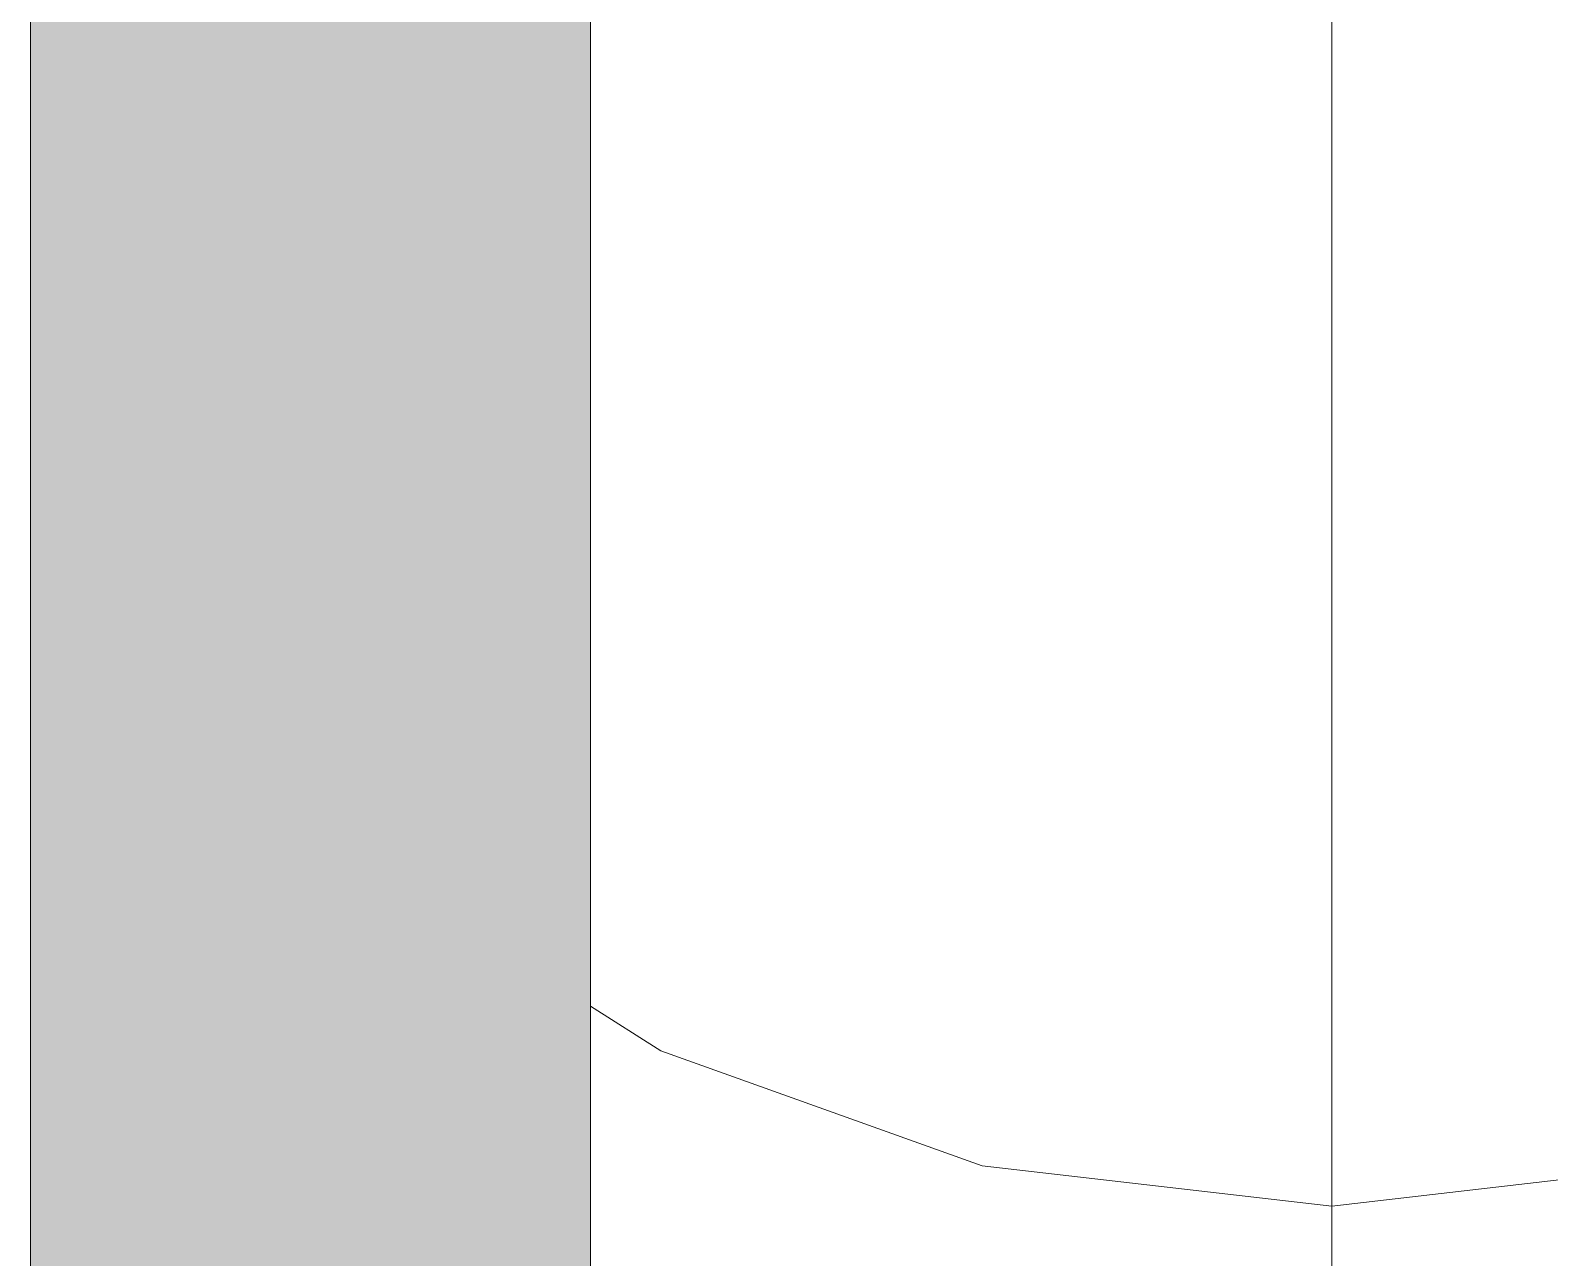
# Model space of a CAD drawing. Header units: inches. Extents: x -4266 to -1814, y 9706 to 12441.
# Drawn here: x -2945.77 to -2934.25, y 9949.82 to 9959.13 of the extents above; entities that cross this region are included whole.
import ezdxf

# ---------------------------------------------------------------- set-up
doc = ezdxf.new("R2010")
doc.units = ezdxf.units.IN
doc.header["$MEASUREMENT"] = 0
for name, color, linetype, lineweight in [('0-1', 7, 'Continuous', 5), ('0-3', 7, 'Continuous', 9), ('A-DETL-GENF-2', 253, 'Continuous', 9), ('A-WALL-3', 10, 'Continuous', 13), ('A-WALL-4', 254, 'Continuous', 5)]:
    doc.layers.add(name, color=color, linetype=linetype, lineweight=lineweight)

# ---------------------------------------------------------------- blocks, each defined once
blk = doc.blocks.new('gold flame spirea 26749 - gold flame spirea 26749-V185-FLOOR PLAN - 1ST FLOOR')
at = {"layer": 'A-DETL-GENF-2'}
for p, q in [((0, 9.447), (0, -11.282)), ((0, -2.75), (0, -2.625)), ((0, -2.88), (0, -2.75)), ((0, -3.005), (0, -2.88)), ((0, -3.118), (0, -3.005)), ((0, -3.211), (0, -3.118)), ((0, -3.313), (0, -3.164)), ((0, -3.164), (0, -3.191)), ((0, -3.183), (0, -3.177)), ((0, -3.177), (0, -3.184)), ((0, -3.192), (0, -3.183)), ((0, -3.184), (0, -3.211)), ((0, -3.191), (0, -3.198)), ((0, -3.198), (0, -3.192)), ((0, -3.403), (0, -3.313)), ((0, -3.455), (0, -3.403)), ((0, -3.485), (0, -3.455)), ((0, -3.511), (0, -3.485)), ((0, -3.554), (0, -3.511)), ((0, -3.629), (0, -3.554)), ((0, -4.156), (0, -3.629)), ((0, -4.513), (0, -4.156)), ((0, -4.75), (0, -4.513)), ((0, -4.913), (0, -4.75)), ((0, -5.051), (0, -4.913)), ((0, -5.212), (0, -5.051)), ((0, -5.444), (0, -5.212)), ((0, -5.461), (0, -5.444)), ((0, -5.502), (0, -5.461)), ((0, -5.522), (0, -5.502)), ((0, -5.548), (0, -5.522)), ((0, -5.584), (0, -5.548)), ((0, -5.767), (0, -5.584)), ((0, -5.923), (0, -5.767)), ((0, -6.065), (0, -5.923)), ((0, -6.209), (0, -6.065)), ((0, -6.368), (0, -6.209)), ((0, -6.558), (0, -6.368)), ((0, -6.793), (0, -6.558)), ((0, -6.993), (0, -6.793)), ((0, -7.1), (0, -6.993)), ((0, -7.219), (0, -7.1)), ((0, -7.358), (0, -7.219)), ((0, -7.524), (0, -7.358)), ((0, -7.724), (0, -7.524)), ((0, -7.661), (0, -7.656)), ((0, -7.656), (0, -7.677)), ((0, -7.691), (0, -7.661)), ((0, -7.677), (0, -7.724)), ((0, -7.743), (0, -7.691)), ((0, -7.724), (0, -7.829)), ((0, -7.825), (0, -7.724)), ((0, -7.817), (0, -7.743)), ((0, -7.91), (0, -7.817)), ((0, -7.894), (0, -7.825)), ((0, -7.829), (0, -7.898)), ((0, -7.93), (0, -7.894)), ((0, -7.898), (0, -7.931)), ((0, -8.655), (0, -7.91)), ((0, -7.931), (0, -7.93)), ((0, -8.851), (0, -8.655)), ((0, -9.09), (0, -8.851)), ((0, -9.177), (0, -9.09)), ((0, -9.274), (0, -9.177)), ((0, -9.402), (0, -9.274)), ((0, -9.585), (0, -9.402)), ((0, -9.481), (0, -9.446)), ((0, -9.446), (0, -9.486)), ((0, -9.565), (0, -9.481)), ((0, -9.486), (0, -9.506)), ((0, -9.506), (0, -9.514)), ((0, -9.514), (0, -9.517)), ((0, -9.517), (0, -9.525)), ((0, -9.525), (0, -9.545)), ((0, -9.545), (0, -9.585)), ((0, -9.675), (0, -9.565)), ((0, -9.79), (0, -9.675)), ((0, -9.89), (0, -9.79)), ((0, -9.953), (0, -9.89)), ((0, -9.957), (0, -9.953)), ((0, -11.074), (0, -9.957)), ((-5.625, -10.061), (-5.09, -10.401)), ((-5.09, -10.401), (-2.653, -11.273)), ((0, -10.838), (0, -10.829)), ((0, -10.829), (0, -10.867)), ((0, -10.896), (0, -10.838)), ((0, -10.867), (0, -10.95)), ((0, -11.005), (0, -10.896)), ((0, -10.95), (0, -11.074)), ((0, -11.167), (0, -11.005)), ((0, -11.289), (0, -11.167)), ((-2.653, -11.273), (0, -11.579)), ((0, -11.579), (2.653, -11.273)), ((0, -11.282), (0, -11.443)), ((0, -11.385), (0, -11.289)), ((0, -11.468), (0, -11.385)), ((0, -11.443), (0, -11.544)), ((0, -11.52), (0, -11.445)), ((0, -11.445), (0, -11.532)), ((0, -11.55), (0, -11.468)), ((0, -11.673), (0, -11.493)), ((0, -11.493), (0, -11.518)), ((0, -11.518), (0, -11.549)), ((0, -11.575), (0, -11.52)), ((0, -11.532), (0, -11.633)), ((0, -11.544), (0, -11.595)), ((0, -11.549), (0, -11.589)), ((0, -11.644), (0, -11.55)), ((0, -11.603), (0, -11.575)), ((0, -11.589), (0, -11.642)), ((0, -11.595), (0, -11.603)), ((0, -11.633), (0, -11.74)), ((0, -11.642), (0, -11.711)), ((0, -11.76), (0, -11.644)), ((0, -11.813), (0, -11.673)), ((0, -11.711), (0, -11.8)), ((0, -11.74), (0, -11.843)), ((0, -11.912), (0, -11.76)), ((0, -11.8), (0, -11.912)), ((0, -11.923), (0, -11.813)), ((0, -11.843), (0, -11.935)), ((0, -12.014), (0, -11.923)), ((0, -11.935), (0, -12.006))]:
    blk.add_line(p, q, dxfattribs=at)
blk = doc.blocks.new('switchgrass 26764 - switchgrass 26764-V166-FLOOR PLAN - 1ST FLOOR')
at = {"layer": 'A-DETL-GENF-2'}
for p, q in [((0, 0.772), (0, -4.66)), ((0, -4.37), (0, -3.547)), ((0, -5.574), (0, -4.37)), ((0, -6.442), (0, -4.415)), ((0, -4.415), (0, -7.6)), ((0, -4.66), (0, -4.807)), ((0, -4.807), (0, -4.907)), ((0, -4.85), (0, -4.831)), ((0, -4.831), (0, -5.284)), ((0, -5.465), (0, -4.85)), ((0, -4.907), (0, -4.97)), ((0, -4.97), (0, -5.002)), ((0, -5), (0, -4.995)), ((0, -4.995), (0, -5.093)), ((0, -5.012), (0, -5)), ((0, -5.002), (0, -5.012)), ((0, -5.093), (0, -5.217)), ((0, -5.217), (0, -5.639)), ((0, -5.284), (0, -5.443)), ((0, -5.443), (0, -8.185)), ((0, -6.038), (0, -5.465)), ((0, -6.354), (0, -5.574)), ((0, -5.639), (0, -5.764)), ((0, -5.764), (0, -5.863)), ((0, -5.863), (0, -5.858)), ((0, -5.858), (0, -6.098)), ((0, -6.55), (0, -6.038)), ((0, -6.098), (0, -6.531)), ((0, -7.479), (0, -6.354)), ((0, -7.41), (0, -6.442)), ((0, -8.464), (0, -6.519)), ((0, -6.519), (0, -6.947)), ((0, -6.531), (0, -7.298)), ((0, -6.981), (0, -6.55)), ((0, -6.947), (0, -7.639)), ((0, -7.312), (0, -6.981)), ((0, -8.324), (0, -7.166)), ((0, -7.166), (0, -7.476)), ((0, -7.298), (0, -8.491)), ((0, -7.525), (0, -7.312)), ((0, -8.805), (0, -7.41)), ((0, -8.084), (0, -7.456)), ((0, -7.456), (0, -10.496)), ((0, -7.476), (0, -7.888)), ((0, -8.78), (0, -7.479)), ((0, -7.6), (0, -7.525)), ((0, -7.639), (0, -8.519)), ((0, -7.888), (0, -8.493)), ((0, -8.98), (0, -8.084)), ((0, -8.185), (0, -8.469)), ((0, -9.181), (0, -8.324)), ((0, -8.324), (0, -8.414)), ((0, -10.483), (0, -8.324)), ((0, -8.936), (0, -8.324)), ((0, -8.324), (0, -9.048)), ((0, -8.414), (0, -9.488)), ((0, -8.469), (0, -8.464)), ((0, -8.491), (0, -10.206)), ((0, -8.493), (0, -9.308)), ((0, -8.519), (0, -9.507)), ((0, -10.088), (0, -8.78)), ((0, -10.417), (0, -8.805)), ((0, -9.575), (0, -8.936)), ((0, -9.145), (0, -8.98)), ((0, -9.048), (0, -11.654)), ((0, -9.193), (0, -9.145)), ((0, -10.076), (0, -9.181)), ((0, -9.631), (0, -9.193)), ((0, -9.308), (0, -10.348)), ((0, -9.488), (0, -9.868)), ((0, -9.507), (0, -10.527)), ((0, -10.197), (0, -9.575)), ((0, -10.153), (0, -9.631)), ((0, -9.868), (0, -10.265)), ((0, -10.947), (0, -10.076)), ((0, -11.232), (0, -10.088)), ((0, -10.221), (0, -10.153)), ((0, -10.758), (0, -10.197)), ((0, -10.206), (0, -10.221)), ((0, -10.265), (0, -14.289)), ((0, -10.348), (0, -11.631)), ((0, -12.037), (0, -10.417)), ((0, -10.978), (0, -10.483)), ((0, -10.496), (0, -12.667)), ((0, -10.527), (0, -11.501)), ((0, -11.214), (0, -10.758)), ((0, -11.799), (0, -10.933)), ((0, -10.933), (0, -11.603)), ((0, -11.733), (0, -10.947)), ((0, -11.54), (0, -10.978)), ((0, -11.52), (0, -11.214)), ((0, -12.043), (0, -11.232)), ((0, -11.501), (0, -12.351)), ((0, -11.631), (0, -11.52)), ((0, -11.829), (0, -11.54)), ((0, -11.603), (0, -12.246)), ((0, -11.654), (0, -11.799)), ((0, -12.372), (0, -11.733)), ((0, -12.976), (0, -11.829)), ((0, -13.454), (0, -12.037)), ((0, -12.351), (0, -12.043)), ((0, -12.246), (0, -12.844)), ((0, -12.8), (0, -12.372)), ((0, -12.667), (0, -12.957)), ((0, -12.957), (0, -12.8)), ((0, -12.844), (0, -13.378))]:
    blk.add_line(p, q, dxfattribs=at)
blk = doc.blocks.new('CTR - 1st Phase - Shell_rvt-1-FLOOR PLAN - 1ST FLOOR')
at = {"layer": 'A-WALL-4'}
blk.add_hatch(color=256, dxfattribs=at).paths.add_polyline_path([(-2941.524, 9939.189), (-2941.524, 10009.089), (-2945.774, 10009.089), (-2945.774, 9939.189)], flags=0)
at = {"layer": 'A-WALL-3'}
for p, q in [((-2945.774, 9939.189), (-2945.774, 10009.089)), ((-2941.524, 10009.089), (-2941.524, 9943.439))]:
    blk.add_line(p, q, dxfattribs=at)
at = {"layer": '0-3'}
blk.add_blockref('gold flame spirea 26749 - gold flame spirea 26749-V185-FLOOR PLAN - 1ST FLOOR', (-2935.899, 9961.789), dxfattribs=at)
at = {"layer": '0-3', "rotation": 180}
blk.add_blockref('switchgrass 26764 - switchgrass 26764-V166-FLOOR PLAN - 1ST FLOOR', (-2935.899, 9946.164), dxfattribs=at)

msp = doc.modelspace()

# ---------------------------------------------------------------- block references
at = {"layer": '0-1'}
msp.add_blockref('CTR - 1st Phase - Shell_rvt-1-FLOOR PLAN - 1ST FLOOR', (0, 0), dxfattribs=at)

doc.saveas('drawing.dxf')
